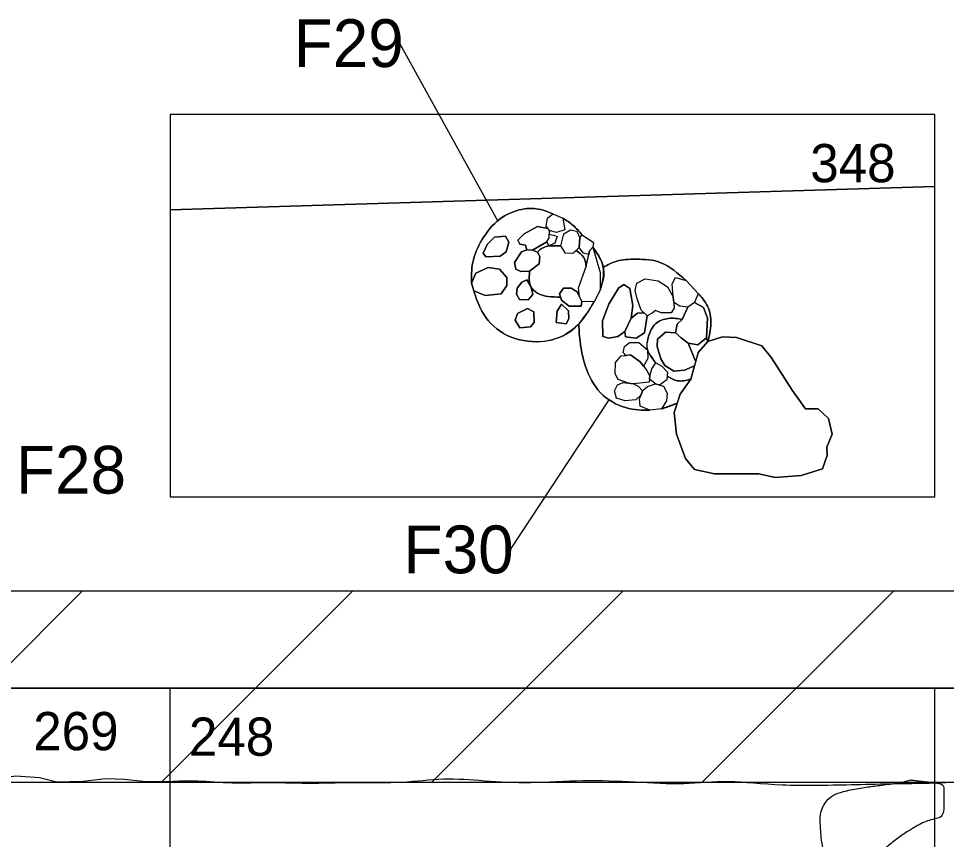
# Model space of a CAD drawing. Extents: x -271.8 to -179.5, y -302.5 to -251.
# Drawn here: x -241.59 to -231.88, y -263.58 to -254.99 of the extents above; entities that cross this region are included whole.
import ezdxf

# ---------------------------------------------------------------- set-up
doc = ezdxf.new("R2010")
doc.units = 0
for name, color, linetype in [('Brick', 7, 'Continuous'), ('Feature 15', 7, 'Continuous'), ('Feature Labels', 7, 'Continuous'), ('Fenceline Trench', 7, 'Continuous'), ('Limits of Excavation', 7, 'Continuous'), ('Mulberry Road Bed', 7, 'Continuous'), ('Pi Sunyer Trench', 7, 'Continuous'), ('Posthole', 7, 'Continuous'), ('Postmolds', 7, 'Continuous'), ('Quadrat Boundaries', 7, 'Continuous'), ('Quadrat Numbers', 7, 'Continuous'), ('Stone', 7, 'Continuous')]:
    doc.layers.add(name, color=color, linetype=linetype)

msp = doc.modelspace()

# ---------------------------------------------------------------- linework, layer by layer
at = {"layer": 'Brick'}
for points in [[(-236.5551, -257.6172), (-236.6753, -257.5981), (-236.8037, -257.6582), (-236.8474, -257.7648), (-236.8228, -257.844), (-236.7054, -257.8905), (-236.5387, -257.8741), (-236.4786, -257.7866), (-236.4786, -257.7047)], [(-234.5143, -257.967), (-234.5854, -258.0134), (-234.6455, -258.1419), (-234.6974, -258.1911), (-234.7138, -258.2812), (-234.6564, -258.3359), (-234.5799, -258.3905), (-234.4815, -258.4069), (-234.3914, -258.3359), (-234.3777, -258.1282), (-234.4214, -258.0162)], [(-235.0115, -258.1036), (-235.043, -258.0749), (-235.1126, -258.0763), (-235.1782, -258.1309), (-235.2438, -258.2703), (-235.2383, -258.325), (-235.1263, -258.3386), (-235.0389, -258.2812)]]:
    msp.add_lwpolyline(points, close=True, dxfattribs=at)
at = {"layer": 'Feature 15'}
msp.add_line((-232, -262.9911), (-230, -262.922), dxfattribs=at)
for points in [[(-222.4, -261), (-222.4, -262), (-260, -262), (-260, -272)], [(-242, -262.9621), (-241.8364, -262.949), (-241.6137, -262.9162), (-241.3681, -262.9359), (-241.1847, -262.9785), (-240.9129, -262.9719), (-240.6738, -262.9457), (-240.4773, -262.9523), (-240.2873, -262.9719), (-240, -262.9752)]]:
    msp.add_lwpolyline(points, dxfattribs=at)
msp.add_open_spline([(-240, -262.9752), (-239.9236, -262.9715), (-239.7237, -262.9618), (-239.3548, -262.999), (-238.9662, -262.9806), (-238.5014, -262.9996), (-238.0467, -262.98), (-237.5685, -262.9955), (-237.1378, -262.933), (-236.7223, -262.9698), (-236.2396, -262.9973), (-235.6807, -262.9551), (-235.1321, -262.9796), (-234.6156, -263.0119), (-234.1769, -262.9546), (-233.6241, -263.0257), (-232.8973, -263.0086), (-232.3254, -262.9975), (-232, -262.9911)], degree=3, dxfattribs=at)
at = {"layer": 'Feature Labels'}
for p, q in [((-237.6001, -255.2523), (-236.5742, -257.1144)), ((-236.4385, -260.5483), (-235.408, -258.9833))]:
    msp.add_line(p, q, dxfattribs=at)
at = {"layer": 'Fenceline Trench'}
for p, q in [((-232, -256.7533), (-240, -256.9955)), ((-232, -260), (-232, -256.7533)), ((-235.9978, -257.0379), (-235.8912, -257.0843)), ((-236.4841, -257.4369), (-236.4568, -257.3357)), ((-236.5496, -257.4806), (-236.4841, -257.4369)), ((-236.8228, -257.844), (-236.8474, -257.7648)), ((-234.6017, -257.7347), (-234.4761, -257.8713)), ((-236.2628, -258.0298), (-236.3666, -258.079)), ((-234.8613, -259.0792), (-234.9815, -259.0928))]:
    msp.add_line(p, q, dxfattribs=at)
for points in [[(-240, -256.9955), (-240, -260), (-232, -260)], [(-236.607, -257.2811), (-236.6835, -257.3576), (-236.7245, -257.4478), (-236.6999, -257.4888), (-236.5496, -257.4806)], [(-236.4568, -257.3357), (-236.4923, -257.2729), (-236.607, -257.2811)], [(-235.6891, -257.2592), (-235.5716, -257.3385), (-235.5798, -257.3877)], [(-235.8284, -258.1364), (-235.8339, -258.0517), (-235.9076, -257.9834), (-235.9513, -258.0544)], [(-236.3666, -258.079), (-236.3912, -258.1501), (-236.342, -258.2321)], [(-236.342, -258.2321), (-236.23, -258.2211), (-236.1918, -258.1747), (-236.1945, -258.0626), (-236.2628, -258.0298)], [(-235.9513, -258.0544), (-235.9623, -258.1747), (-235.8585, -258.1883), (-235.8284, -258.1364)], [(-234.3748, -258.3744), (-234.2227, -258.3236), (-234.0769, -258.33), (-233.8107, -258.4187), (-233.7093, -258.5455), (-233.4938, -258.8815), (-233.3543, -259.0781), (-233.2212, -259.0781), (-233.1135, -259.1795), (-233.0754, -259.3443), (-233.1325, -259.4775), (-233.1261, -259.5662), (-233.1769, -259.7057), (-233.3987, -259.7754), (-233.6712, -259.7945), (-233.8424, -259.7564), (-234.3051, -259.7564), (-234.5142, -259.712), (-234.6093, -259.5979), (-234.7044, -259.3443), (-234.7297, -259.1161), (-234.698, -259.021)]]:
    msp.add_lwpolyline(points, dxfattribs=at)
for points, degree in [([(-236.8474, -257.7648), (-236.849, -257.7218), (-236.8542, -257.5787), (-236.7741, -257.3416), (-236.5885, -257.093), (-236.3455, -256.9784), (-236.1364, -256.9784), (-236.0434, -257.0183), (-235.9978, -257.0379)], 3), ([(-235.8912, -257.0843), (-235.8564, -257.1067), (-235.7807, -257.1552), (-235.7212, -257.2228), (-235.6891, -257.2592)], 3), ([(-235.5798, -257.3877), (-235.532, -257.4548), (-235.4834, -257.5232), (-235.47, -257.5979), (-235.4698, -257.5992)], 3), ([(-235.4698, -257.5992), (-235.4318, -257.5759), (-235.3399, -257.5193), (-235.1341, -257.5098), (-234.8541, -257.5189), (-234.6905, -257.6588), (-234.6017, -257.7347)], 3), ([(-235.7262, -258.1894), (-235.7428, -258.2075), (-235.8469, -258.3084), (-236.1096, -258.4014), (-236.4971, -258.341), (-236.748, -258.0967), (-236.8058, -257.9016), (-236.8228, -257.844)], 3), ([(-234.4761, -257.8713), (-234.4449, -257.906), (-234.3647, -257.9953), (-234.3307, -258.1845), (-234.361, -258.3149), (-234.3748, -258.3744)], 3), ([(-234.9815, -259.0928), (-235.0579, -259.0918), (-235.2319, -259.0896), (-235.5218, -258.9349), (-235.6719, -258.6272), (-235.7188, -258.3625), (-235.7244, -258.231), (-235.7262, -258.1894)], 3), ([(-234.698, -259.021), (-234.7524, -259.0404), (-234.8069, -259.0598), (-234.8613, -259.0792)], 2)]:
    msp.add_open_spline(points, degree=degree, dxfattribs=at)
at = {"layer": 'Limits of Excavation'}
msp.add_lwpolyline([(-240, -256), (-240, -260), (-232, -260), (-232, -256)], close=True, dxfattribs=at)
msp.add_lwpolyline([(-222.4, -262), (-260, -262), (-260, -274.5), (-260.5, -274.5), (-260.5, -280.5), (-260, -280.5), (-260, -282.5), (-230, -282.5)], dxfattribs=at)
at = {"layer": 'Mulberry Road Bed'}
msp.add_line((-240, -256.9955), (-232, -256.7533), dxfattribs=at)
at = {"layer": 'Pi Sunyer Trench'}
for p, q in [((-242.9202, -262.9843), (-240.9202, -260.9843)), ((-240.0918, -262.9843), (-238.0918, -260.9843)), ((-237.2634, -262.9843), (-235.2634, -260.9843)), ((-234.4349, -262.9843), (-232.4349, -260.9843))]:
    msp.add_line(p, q, dxfattribs=at)
for points in [[(-220.4474, -260.9843), (-257.9474, -260.9843), (-257.9474, -257.2343), (-259.9474, -257.2343), (-259.9474, -260.9843), (-267.8133, -260.9843)], [(-220.4474, -270.9843), (-257.9474, -270.9843), (-257.9474, -262.9843), (-220.4474, -262.9843)]]:
    msp.add_lwpolyline(points, dxfattribs=at)
at = {"layer": 'Posthole'}
for p, q in [((-236.0333, -257.2128), (-236.0347, -257.251)), ((-236.0606, -257.3303), (-236.2109, -257.4177)), ((-236.036, -257.374), (-236.0606, -257.3303)), ((-235.7164, -257.2893), (-235.6891, -257.2592)), ((-236.2109, -257.4177), (-236.159, -257.4396)), ((-235.7219, -257.3904), (-235.7546, -257.4218)), ((-235.6481, -257.5899), (-235.6203, -257.4616)), ((-235.5006, -257.8358), (-235.5661, -257.9588)), ((-234.4761, -257.8713), (-234.5143, -257.967)), ((-235.5661, -257.9588), (-235.6945, -257.9561)), ((-234.6455, -258.1419), (-234.5854, -258.0134)), ((-234.987, -258.7663), (-234.9897, -258.7977)), ((-234.9241, -258.8168), (-234.987, -258.7663)), ((-234.9897, -258.7977), (-235.1536, -258.8168))]:
    msp.add_line(p, q, dxfattribs=at)
for points in [[(-236.0511, -257.1895), (-236.0688, -257.1663), (-236.0524, -257.0816), (-235.9978, -257.0379)], [(-235.8912, -257.0843), (-235.8721, -257.2046), (-235.9595, -257.2319), (-236.0333, -257.2128)], [(-236.2682, -257.415), (-236.2819, -257.3658), (-236.342, -257.3549), (-236.3639, -257.3139), (-236.2983, -257.2456), (-236.1562, -257.1718), (-236.0511, -257.1895)], [(-235.9131, -257.3713), (-235.883, -257.2483), (-235.812, -257.2046), (-235.7464, -257.2182), (-235.7164, -257.2893)], [(-236.6999, -257.4888), (-236.7245, -257.4478), (-236.6835, -257.3576), (-236.607, -257.2811), (-236.4923, -257.2729), (-236.4568, -257.3357), (-236.4841, -257.4369), (-236.5496, -257.4806), (-236.6999, -257.4888)], [(-236.0347, -257.251), (-235.9513, -257.2729), (-235.9759, -257.3439), (-236.036, -257.374)], [(-236.2409, -257.6391), (-236.3338, -257.6418), (-236.383, -257.6172), (-236.3994, -257.5462), (-236.3256, -257.4341), (-236.2682, -257.415)], [(-235.6203, -257.4616), (-235.6781, -257.4505), (-235.7219, -257.3904)], [(-235.5798, -257.3877), (-235.5033, -257.65), (-235.5006, -257.8358)], [(-236.8474, -257.7648), (-236.8037, -257.6582), (-236.6753, -257.5981), (-236.5551, -257.6172), (-236.4786, -257.7047), (-236.4786, -257.7866), (-236.5387, -257.8741), (-236.7054, -257.8905), (-236.8228, -257.844)], [(-235.043, -258.0749), (-235.0744, -258.0462), (-235.1154, -257.926), (-235.1345, -257.8413), (-235.1181, -257.762), (-235.0307, -257.7183), (-234.8968, -257.7402), (-234.7984, -257.8003), (-234.7383, -257.9069)], [(-234.7383, -257.9069), (-234.7493, -257.7702), (-234.7138, -257.7047), (-234.6017, -257.7347)], [(-236.2273, -257.7976), (-236.2054, -257.8823), (-236.2546, -257.9369), (-236.3447, -257.9342), (-236.3775, -257.8795), (-236.3721, -257.8167), (-236.3202, -257.7511), (-236.271, -257.7292), (-236.2273, -257.7976)], [(-235.2438, -258.2703), (-235.3175, -258.3195), (-235.4104, -258.3386), (-235.476, -258.3222), (-235.4787, -258.1583), (-235.4104, -257.9834), (-235.3121, -257.814), (-235.2547, -257.7757), (-235.1919, -257.8194), (-235.1618, -257.997), (-235.1782, -258.1309)], [(-235.6945, -257.9561), (-235.7, -258.0052), (-235.8257, -258.0052), (-235.9076, -257.9424), (-235.9172, -257.9082)], [(-235.8339, -258.0517), (-235.8284, -258.1364), (-235.8585, -258.1883), (-235.9623, -258.1747), (-235.9513, -258.0544), (-235.9076, -257.9834), (-235.8339, -258.0517)], [(-234.7329, -257.9656), (-234.7274, -258.0244), (-234.7602, -258.0736), (-234.864, -258.0736), (-234.9241, -258.049), (-234.9596, -258.0763), (-235.0115, -258.1036)], [(-234.5854, -258.0134), (-234.6673, -258.0052), (-234.7329, -257.9656)], [(-234.5143, -257.967), (-234.4214, -258.0162), (-234.3777, -258.1282), (-234.3914, -258.3359)], [(-236.2628, -258.0298), (-236.1945, -258.0626), (-236.1918, -258.1747), (-236.23, -258.2211), (-236.342, -258.2321), (-236.3912, -258.1501), (-236.3666, -258.079), (-236.2628, -258.0298)], [(-235.0115, -258.1036), (-235.0389, -258.2812), (-235.1263, -258.3386), (-235.2383, -258.325), (-235.2438, -258.2703)], [(-235.1782, -258.1309), (-235.1126, -258.0763), (-235.043, -258.0749)], [(-235.2342, -258.519), (-235.2629, -258.4889), (-235.2465, -258.4261), (-235.1946, -258.3851), (-235.0962, -258.3851), (-235.0061, -258.4589)], [(-235.0061, -258.4589), (-235.0033, -258.5518), (-235.0498, -258.631)], [(-235.2069, -258.81), (-235.3148, -258.7704), (-235.3448, -258.713), (-235.3421, -258.5928), (-235.282, -258.5244), (-235.2342, -258.519)], [(-234.9842, -258.7349), (-234.9624, -258.6583), (-234.9214, -258.5982)], [(-235.0498, -258.631), (-235.0143, -258.6775), (-234.9842, -258.7349)], [(-234.8012, -258.7349), (-234.8039, -258.7758), (-234.8818, -258.8291)], [(-234.698, -259.021), (-234.6663, -258.9259), (-234.5522, -258.7674)], [(-235.0744, -258.9302), (-235.129, -258.9835), (-235.241, -258.9945), (-235.3312, -258.9671), (-235.353, -258.8906), (-235.3203, -258.825), (-235.2602, -258.8032), (-235.2069, -258.81)], [(-235.1536, -258.8168), (-235.1044, -258.8414), (-235.058, -258.8879)], [(-235.058, -258.8879), (-235.0061, -258.8442), (-234.9241, -258.8168)], [(-234.8818, -258.8291), (-234.8394, -258.8414), (-234.8012, -258.9152), (-234.8066, -258.9945), (-234.8613, -259.0792)], [(-234.9815, -259.0928), (-235.0853, -259.0491), (-235.0908, -258.9726), (-235.0744, -258.9302)]]:
    msp.add_lwpolyline(points, dxfattribs=at)
for points, degree in [([(-235.9978, -257.0379), (-236.0434, -257.0183), (-236.1364, -256.9784), (-236.3455, -256.9784), (-236.5885, -257.093), (-236.7741, -257.3416), (-236.8542, -257.5787), (-236.849, -257.7218), (-236.8474, -257.7648)], 3), ([(-235.6891, -257.2592), (-235.7212, -257.2228), (-235.7807, -257.1552), (-235.8564, -257.1067), (-235.8912, -257.0843)], 3), ([(-236.159, -257.4396), (-236.1377, -257.4191), (-236.1025, -257.3853), (-236.0549, -257.3772), (-236.036, -257.374)], 3), ([(-236.036, -257.374), (-235.9951, -257.3731), (-235.9541, -257.3722), (-235.9131, -257.3713)], 2), ([(-235.7546, -257.4218), (-235.7211, -257.4456), (-235.6617, -257.4877), (-235.6522, -257.5589), (-235.6481, -257.5899)], 3), ([(-235.5006, -257.8358), (-235.4784, -257.7535), (-235.4349, -257.5913), (-235.532, -257.4548), (-235.5798, -257.3877)], 3), ([(-234.6017, -257.7347), (-234.6905, -257.6588), (-234.8541, -257.5189), (-235.1341, -257.5098), (-235.3399, -257.5193), (-235.4318, -257.5759), (-235.4698, -257.5992)], 3), ([(-235.4698, -257.5992), (-235.4571, -257.6739), (-235.4788, -257.7549), (-235.5006, -257.8358)], 2), ([(-236.2273, -257.7976), (-236.2421, -257.7671), (-236.2455, -257.7109), (-236.2421, -257.6581), (-236.2409, -257.6391)], 3), ([(-235.9172, -257.9082), (-235.9614, -257.9079), (-236.0479, -257.9073), (-236.1624, -257.8766), (-236.2149, -257.8229), (-236.2273, -257.7976)], 3), ([(-236.8228, -257.844), (-236.8058, -257.9016), (-236.748, -258.0967), (-236.4971, -258.341), (-236.1096, -258.4014), (-235.8124, -258.2962), (-235.6573, -258.1109), (-235.5966, -258.0097), (-235.5661, -257.9588)], 3), ([(-234.3748, -258.3744), (-234.361, -258.3149), (-234.3307, -258.1845), (-234.3647, -257.9953), (-234.4449, -257.906), (-234.4761, -257.8713)], 3), ([(-235.6, -258.0148), (-235.6197, -258.0468), (-235.6576, -258.106), (-235.7012, -258.162), (-235.7233, -258.1863)], 3), ([(-235.5661, -257.9588), (-235.5774, -257.9775), (-235.5886, -257.9962), (-235.6, -258.0148)], 2), ([(-235.7233, -258.1863), (-235.7243, -258.1873), (-235.7252, -258.1884), (-235.7262, -258.1894)], 2), ([(-235.7262, -258.1894), (-235.7244, -258.231), (-235.7188, -258.3625), (-235.6719, -258.6272), (-235.5218, -258.9349), (-235.2319, -259.0896), (-235.0579, -259.0918), (-234.9815, -259.0928)], 3), ([(-235.0061, -258.4589), (-235.0188, -258.4142), (-235.0013, -258.3172), (-234.9391, -258.1765), (-234.7871, -258.1181), (-234.6879, -258.1347), (-234.6455, -258.1419)], 3), ([(-234.3914, -258.3359), (-234.3858, -258.3487), (-234.3803, -258.3615), (-234.3748, -258.3744)], 2), ([(-234.9214, -258.5982), (-234.9322, -258.5828), (-234.9634, -258.5386), (-234.9966, -258.4922), (-235.0061, -258.4589)], 3), ([(-234.5522, -258.7674), (-234.6059, -258.7805), (-234.695, -258.8022), (-234.7709, -258.754), (-234.8012, -258.7349)], 3), ([(-234.8613, -259.0792), (-234.8069, -259.0598), (-234.7524, -259.0404), (-234.698, -259.021)], 2)]:
    msp.add_open_spline(points, degree=degree, dxfattribs=at)
at = {"layer": 'Postmolds'}
for p, q in [((-234.5799, -258.3905), (-234.5028, -258.586)), ((-234.5522, -258.7674), (-234.5142, -258.628))]:
    msp.add_line(p, q, dxfattribs=at)
for points in [[(-235.7546, -257.4218), (-235.7874, -257.4532), (-235.8639, -257.4505), (-235.9131, -257.3713)], [(-236.159, -257.4396), (-236.1344, -257.4833), (-236.1398, -257.5598), (-236.2409, -257.6391)], [(-235.7191, -257.9055), (-235.7273, -257.8112), (-235.6481, -257.5899)], [(-235.9172, -257.9082), (-235.9268, -257.8741), (-235.8858, -257.8167), (-235.8065, -257.814), (-235.7437, -257.8549), (-235.7191, -257.9055)], [(-234.7138, -258.2812), (-234.6974, -258.1911), (-234.6455, -258.1419)], [(-234.5142, -258.628), (-234.6209, -258.6747), (-234.7329, -258.6829), (-234.8258, -258.6228), (-234.8667, -258.5545), (-234.905, -258.4261), (-234.9023, -258.3496), (-234.8203, -258.2758), (-234.7138, -258.2812)], [(-234.3914, -258.3359), (-234.4815, -258.4069), (-234.5799, -258.3905)], [(-234.5028, -258.586), (-234.4762, -258.4885), (-234.3748, -258.3744)], [(-234.9214, -258.5982), (-234.8585, -258.631), (-234.7984, -258.6939), (-234.8012, -258.7349)]]:
    msp.add_lwpolyline(points, dxfattribs=at)
for points, degree in [([(-236.036, -257.374), (-236.0549, -257.3772), (-236.1025, -257.3853), (-236.1377, -257.4191), (-236.159, -257.4396)], 3), ([(-235.9131, -257.3713), (-235.9541, -257.3722), (-235.9951, -257.3731), (-236.036, -257.374)], 2), ([(-235.6481, -257.5899), (-235.6522, -257.5589), (-235.6617, -257.4877), (-235.7211, -257.4456), (-235.7546, -257.4218)], 3), ([(-236.2409, -257.6391), (-236.2421, -257.6581), (-236.2455, -257.7109), (-236.2403, -257.797), (-236.1624, -257.8766), (-236.0479, -257.9073), (-235.9614, -257.9079), (-235.9172, -257.9082)], 3), ([(-234.6455, -258.1419), (-234.6879, -258.1347), (-234.7871, -258.1181), (-234.9391, -258.1765), (-235.0013, -258.3172), (-235.0256, -258.4517), (-234.9634, -258.5386), (-234.9322, -258.5828), (-234.9214, -258.5982)], 3), ([(-234.3748, -258.3744), (-234.3803, -258.3615), (-234.3858, -258.3487), (-234.3914, -258.3359)], 2), ([(-234.8012, -258.7349), (-234.7709, -258.754), (-234.695, -258.8022), (-234.6059, -258.7805), (-234.5522, -258.7674)], 3)]:
    msp.add_open_spline(points, degree=degree, dxfattribs=at)
at = {"layer": 'Quadrat Boundaries'}
for p, q in [((-240, -256), (-240, -260)), ((-232, -256), (-240, -256)), ((-232, -260), (-232, -256)), ((-240, -260), (-232, -260)), ((-242, -262), (-240, -262)), ((-240, -262), (-232, -262)), ((-240, -270), (-240, -262)), ((-232, -262), (-230, -262)), ((-232, -270), (-232, -262))]:
    msp.add_line(p, q, dxfattribs=at)
at = {"layer": 'Stone'}
for points in [[(-235.8721, -257.2046), (-235.9595, -257.2319), (-236.0333, -257.2128), (-236.0688, -257.1663), (-236.0524, -257.0816), (-235.9978, -257.0379), (-235.8912, -257.0843)], [(-236.0333, -257.2128), (-236.0511, -257.1895), (-236.1562, -257.1718), (-236.2983, -257.2456), (-236.3639, -257.3139), (-236.342, -257.3549), (-236.2819, -257.3658), (-236.2682, -257.415), (-236.2109, -257.4177), (-236.0606, -257.3303), (-236.036, -257.2893)], [(-235.7164, -257.2893), (-235.7219, -257.3904), (-235.7874, -257.4532), (-235.8639, -257.4505), (-235.9131, -257.3713), (-235.883, -257.2483), (-235.812, -257.2046), (-235.7464, -257.2182)], [(-236.6999, -257.4888), (-236.7245, -257.4478), (-236.6835, -257.3576), (-236.607, -257.2811), (-236.4923, -257.2729), (-236.4568, -257.3357), (-236.4841, -257.4369), (-236.5496, -257.4806)], [(-236.0606, -257.3303), (-236.036, -257.2893), (-236.0347, -257.251), (-235.9513, -257.2729), (-235.9759, -257.3439), (-236.036, -257.374)], [(-235.5798, -257.3877), (-235.6126, -257.4259), (-235.6203, -257.4616), (-235.6781, -257.4505), (-235.7219, -257.3904), (-235.7164, -257.2893), (-235.6891, -257.2592), (-235.5716, -257.3385)], [(-236.2109, -257.4177), (-236.2682, -257.415), (-236.3256, -257.4341), (-236.3994, -257.5462), (-236.383, -257.6172), (-236.3338, -257.6418), (-236.2409, -257.6391), (-236.1398, -257.5598), (-236.1344, -257.4833), (-236.159, -257.4396)], [(-235.6945, -257.9561), (-235.7191, -257.9055), (-235.7273, -257.8112), (-235.6481, -257.5899), (-235.6126, -257.4259), (-235.5798, -257.3877), (-235.5033, -257.65), (-235.5006, -257.8358), (-235.5661, -257.9588)], [(-235.0115, -258.1036), (-235.0744, -258.0462), (-235.1154, -257.926), (-235.1345, -257.8413), (-235.1181, -257.762), (-235.0307, -257.7183), (-234.8968, -257.7402), (-234.7984, -257.8003), (-234.7383, -257.9069), (-234.7274, -258.0244), (-234.7602, -258.0736), (-234.864, -258.0736), (-234.9241, -258.049), (-234.9596, -258.0763)], [(-234.7329, -257.9656), (-234.7383, -257.9069), (-234.7493, -257.7702), (-234.7138, -257.7047), (-234.6017, -257.7347), (-234.4761, -257.8713), (-234.5143, -257.967), (-234.5854, -258.0134), (-234.6673, -258.0052)], [(-236.271, -257.7292), (-236.3202, -257.7511), (-236.3721, -257.8167), (-236.3775, -257.8795), (-236.3447, -257.9342), (-236.2546, -257.9369), (-236.2054, -257.8823), (-236.2273, -257.7976)], [(-235.6945, -257.9561), (-235.7437, -257.8549), (-235.8065, -257.814), (-235.8858, -257.8167), (-235.9268, -257.8741), (-235.9076, -257.9424), (-235.8257, -258.0052), (-235.7, -258.0052)], [(-235.2547, -257.7757), (-235.3121, -257.814), (-235.4104, -257.9834), (-235.4787, -258.1583), (-235.476, -258.3222), (-235.4104, -258.3386), (-235.3175, -258.3195), (-235.2438, -258.2703), (-235.1782, -258.1309), (-235.1618, -257.997), (-235.1919, -257.8194)], [(-235.9076, -257.9834), (-235.9513, -258.0544), (-235.9623, -258.1747), (-235.8585, -258.1883), (-235.8284, -258.1364), (-235.8339, -258.0517)], [(-236.3666, -258.079), (-236.3912, -258.1501), (-236.342, -258.2321), (-236.23, -258.2211), (-236.1918, -258.1747), (-236.1945, -258.0626), (-236.2628, -258.0298)], [(-234.5142, -258.628), (-234.5028, -258.586), (-234.5799, -258.3905), (-234.6564, -258.3359), (-234.7138, -258.2812), (-234.8203, -258.2758), (-234.9023, -258.3496), (-234.905, -258.4261), (-234.8667, -258.5545), (-234.8258, -258.6228), (-234.7329, -258.6829), (-234.6209, -258.6747)], [(-235.0498, -258.631), (-235.0853, -258.5846), (-235.1864, -258.5135), (-235.2342, -258.519), (-235.2629, -258.4889), (-235.2465, -258.4261), (-235.1946, -258.3851), (-235.0962, -258.3851), (-235.0061, -258.4589), (-235.0033, -258.5518)], [(-233.8107, -258.4187), (-234.0769, -258.33), (-234.2227, -258.3236), (-234.3748, -258.3744), (-234.4762, -258.4885), (-234.5522, -258.7674), (-234.6663, -258.9259), (-234.7297, -259.1161), (-234.7044, -259.3443), (-234.6093, -259.5979), (-234.5142, -259.712), (-234.3051, -259.7564), (-233.8424, -259.7564), (-233.6712, -259.7945), (-233.3987, -259.7754), (-233.1769, -259.7057), (-233.1261, -259.5662), (-233.1325, -259.4775), (-233.0754, -259.3443), (-233.1135, -259.1795), (-233.2212, -259.0781), (-233.3543, -259.0781), (-233.4938, -258.8815), (-233.7093, -258.5455)], [(-235.1536, -258.8168), (-235.2069, -258.81), (-235.3148, -258.7704), (-235.3448, -258.713), (-235.3421, -258.5928), (-235.282, -258.5244), (-235.1864, -258.5135), (-235.0853, -258.5846), (-235.0143, -258.6775), (-234.9842, -258.7349), (-234.9897, -258.7977)], [(-234.9241, -258.8168), (-234.987, -258.7663), (-234.9842, -258.7349), (-234.9624, -258.6583), (-234.9214, -258.5982), (-234.8585, -258.631), (-234.7984, -258.6939), (-234.8039, -258.7758), (-234.8818, -258.8291)], [(-235.058, -258.8879), (-235.0744, -258.9302), (-235.129, -258.9835), (-235.241, -258.9945), (-235.3312, -258.9671), (-235.353, -258.8906), (-235.3203, -258.825), (-235.2602, -258.8032), (-235.1536, -258.8168), (-235.1044, -258.8414)], [(-234.8613, -259.0792), (-234.9815, -259.0928), (-235.0853, -259.0491), (-235.0908, -258.9726), (-235.058, -258.8879), (-235.0061, -258.8442), (-234.9241, -258.8168), (-234.8394, -258.8414), (-234.8012, -258.9152), (-234.8066, -258.9945)]]:
    msp.add_lwpolyline(points, close=True, dxfattribs=at)
msp.add_open_spline([(-232.2521, -262.9607), (-232.355, -262.9888), (-232.5046, -263.0075), (-232.6495, -263.0262), (-232.7944, -263.0449), (-232.9721, -263.0823), (-233.0656, -263.115), (-233.1357, -263.1758), (-233.1918, -263.2693), (-233.2058, -263.3815), (-233.1918, -263.4983), (-233.1918, -263.5872), (-233.1591, -263.7087), (-233.145, -263.8256), (-233.1076, -263.9518), (-233.0843, -264.0173), (-233.0328, -264.0593), (-232.8879, -264.078), (-232.771, -264.0406), (-232.7056, -264.0173), (-232.6588, -263.9191), (-232.6542, -263.8396), (-232.5747, -263.7227), (-232.4718, -263.6339), (-232.369, -263.5498), (-232.2428, -263.475), (-232.1867, -263.4376), (-232.1072, -263.4002), (-232.0464, -263.3768), (-231.9576, -263.3581), (-231.9342, -263.3487), (-231.9062, -263.2926), (-231.9062, -263.1991), (-231.9062, -263.1384), (-231.9062, -263.0729), (-231.9062, -263.0075), (-231.9763, -262.9934), (-232.0698, -262.9794), (-232.1399, -262.9747), (-232.196, -262.9654), (-232.2521, -262.9607), (-232.2521, -262.9607), (-232.2521, -262.9607)], degree=3, dxfattribs=at)

# ---------------------------------------------------------------- texts
at = {"layer": 'Feature Labels'}
for s, p in [('F29', (-238.7087, -255.5023)), ('F28', (-241.6142, -259.965)), ('F30', (-237.5588, -260.7983))]:
    msp.add_text(s, height=0.5, dxfattribs=at).set_placement(p)
at = {"layer": 'Quadrat Numbers'}
for s, p in [('348', (-233.3045, -256.7073)), ('269', (-241.4329, -262.6494)), ('248', (-239.8045, -262.7073))]:
    msp.add_text(s, height=0.4, dxfattribs=at).set_placement(p)

doc.saveas('drawing.dxf')
